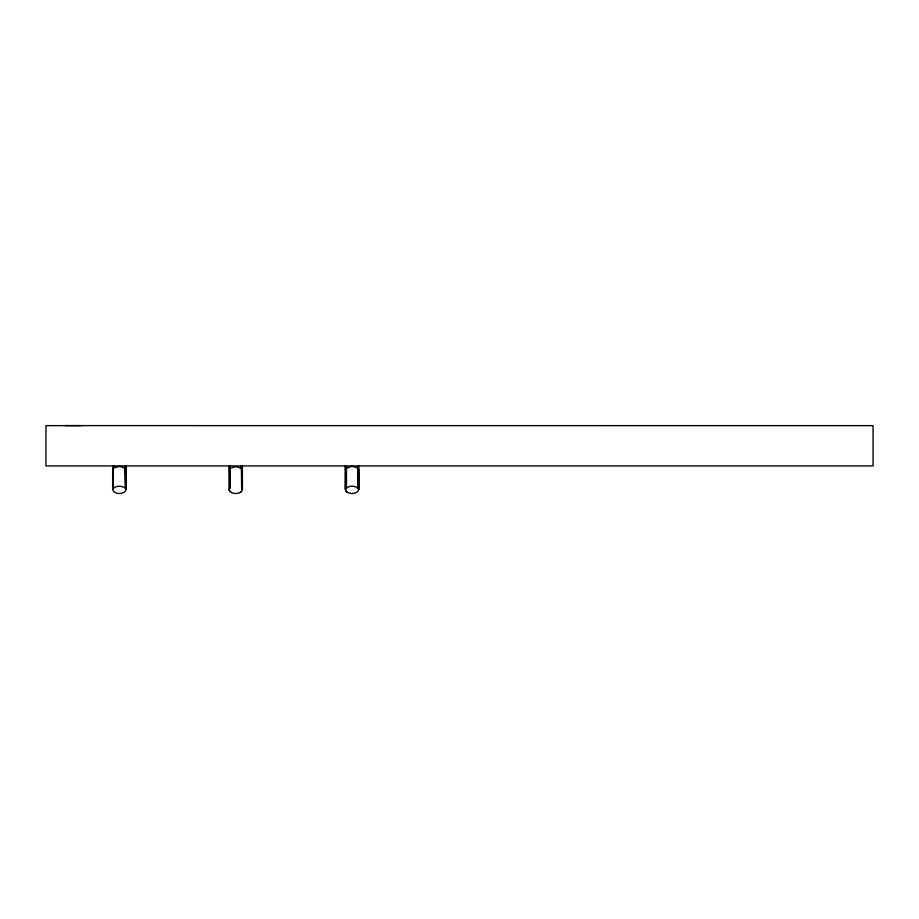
<?xml version="1.0" encoding="UTF-8"?>
<svg xmlns="http://www.w3.org/2000/svg" width="919" height="919" viewBox="0 0 919 919"><rect width="100%" height="100%" fill="white"/><g stroke="black" fill="none" stroke-linecap="round" stroke-linejoin="round"><path stroke-width="1.38" d="M112.658 465.933L112.669 489.517C113.887 494.859 124.8 494.893 126.041 489.517L125.949 465.933M229.003 465.933L229.026 489.517C230.232 494.859 241.203 494.904 242.409 489.517L242.386 465.933M345.487 469.437L345.395 489.517C346.647 494.881 357.502 494.893 358.766 489.517L358.801 465.933M125.604 465.933L126.041 489.517M125.329 465.933L125.593 488.54M358.054 465.933L358.042 468.449L358.008 465.933M112.669 489.517L113.152 465.933M124.984 465.933L125.317 488.219C121.882 485.473 115.369 485.335 112.75 489.195M241.352 465.933L241.686 488.219L242.409 489.517M345.372 469.804L345.395 465.933L345.395 489.517C347.773 485.037 356.388 485.037 358.766 489.517M357.721 465.933L357.698 487.909M112.899 488.862L113.106 468.77L113.382 488.219M345.67 465.933L345.624 488.862L345.889 465.933M229.52 465.933L229.75 488.219L229.026 489.517M346.164 465.933L346.118 488.219M239.951 492.584L241.341 491.768M81.435 425.623L45.95 425.646L45.95 465.933L873.05 465.933L873.05 425.646L65.341 425.623M230.508 492.067L229.003 489.838M345.624 490.815L346.877 492.067M358.042 488.219L357.698 468.139L353.93 466.68A12.625 12.625 0 0 0 350.863 466.599L346.118 468.449L346.107 465.933M125.271 465.933L125.317 468.449L120.573 466.599A12.671 12.671 0 0 0 118.126 466.599L113.726 468.139L113.715 465.933M358.284 465.933L358.33 488.54M125.547 465.933L125.811 488.862M242.168 488.862L241.915 465.933L241.961 488.54M358.686 489.195L358.536 469.104L358.536 488.862M346.452 465.933L346.463 487.909M242.134 465.933L242.317 489.195M230.083 465.933L229.75 488.219L229.739 465.933L229.75 468.449L235.712 466.542L241.686 468.449L241.686 488.219M125.765 465.933L125.949 489.195M345.831 465.933L345.843 488.54M241.697 465.933L241.686 468.449L241.64 465.933M126.064 465.933L126.041 469.758L126.018 465.933M113.428 465.933L113.382 468.449L113.37 465.933"/></g></svg>
